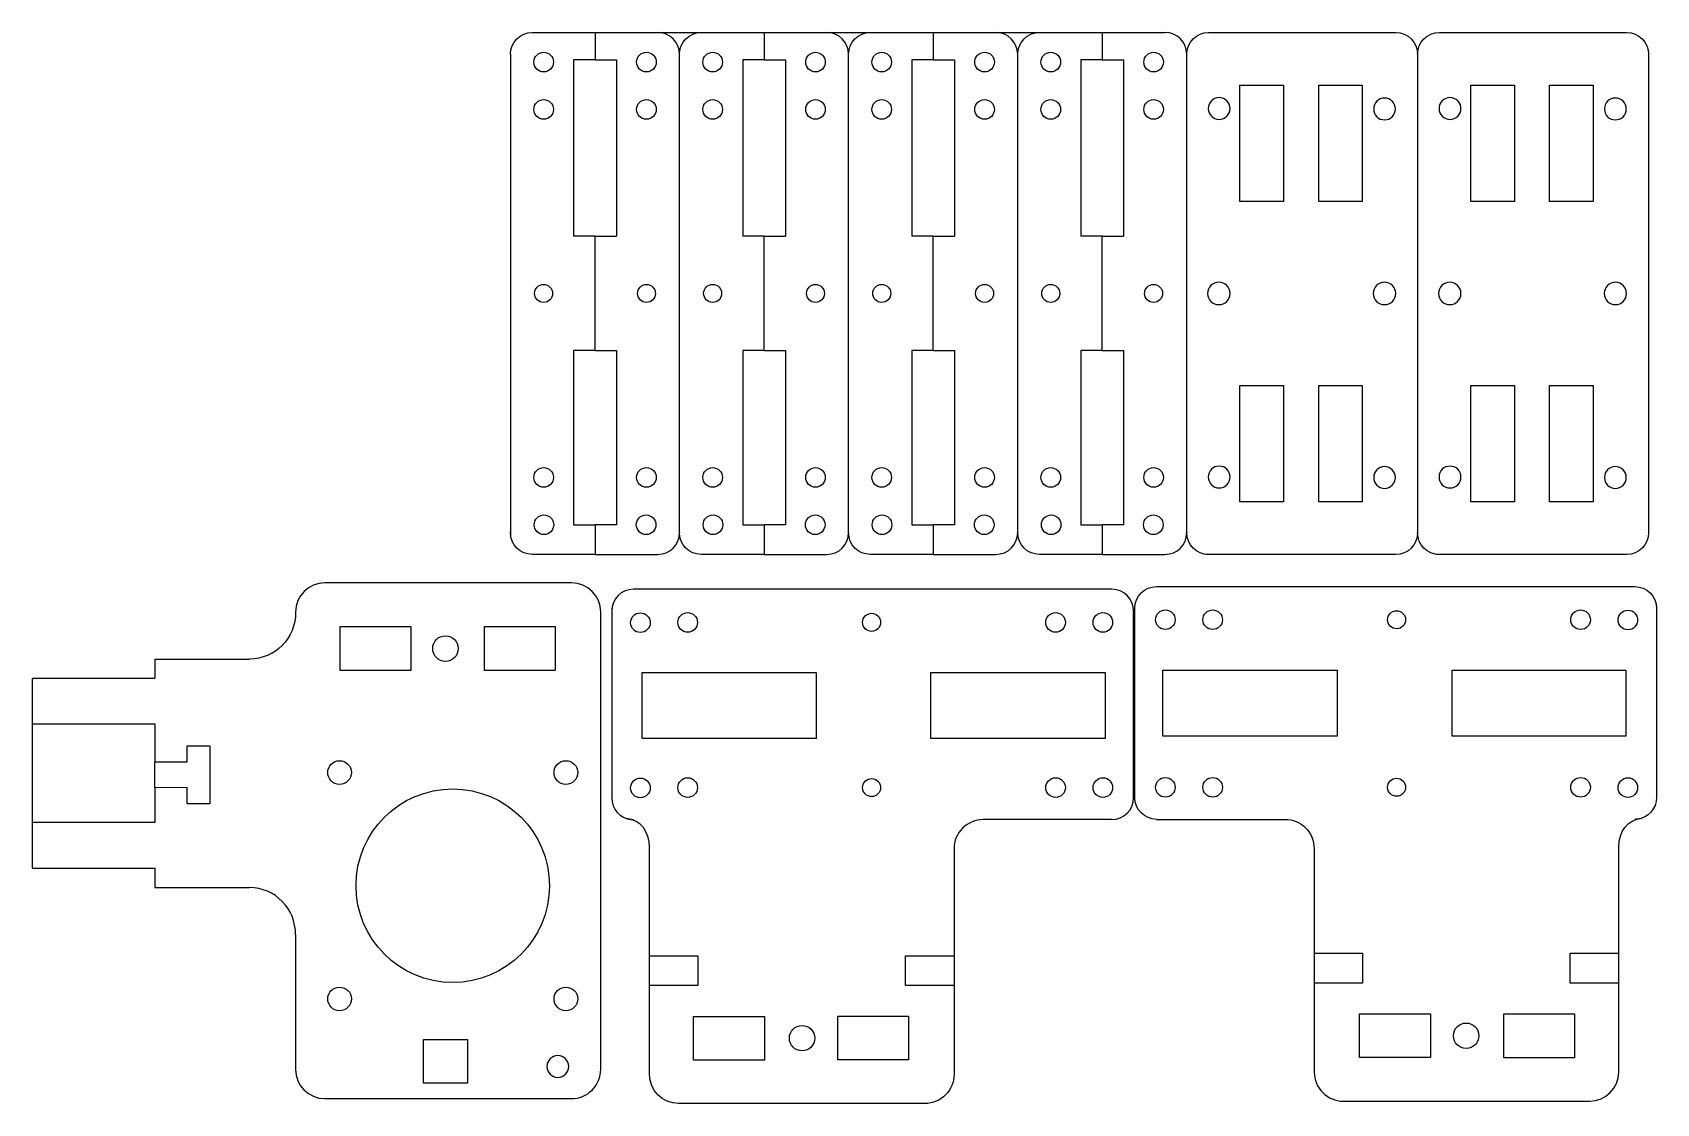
# Model space of a CAD drawing. Extents: x -419 to 481, y -215 to 497.
# Drawn here: x -411.6 to -188, y -6.9 to 140.5 of the extents above; entities that cross this region are included whole.
import ezdxf

# ---------------------------------------------------------------- set-up
doc = ezdxf.new("R2010")
doc.units = 0
doc.header["$MEASUREMENT"] = 0
doc.layers.add('LAYER_1_0', color=160, linetype='Continuous')

# ---------------------------------------------------------------- blocks, each defined once
blk = doc.blocks.new('AI9-BLK48')
at = {"layer": 'LAYER_1_0', "color": 1}
blk.add_open_spline([(1.54, 0), (1.54, -0.85), (0.85, -1.54), (0, -1.54), (-0.85, -1.54), (-1.54, -0.85), (-1.54, 0), (-1.54, 0.85), (-0.85, 1.54), (0, 1.54), (0.85, 1.54), (1.54, 0.85), (1.54, 0), (1.54, 0), (1.54, 0), (1.54, 0)], degree=3, knots=[0, 0, 0, 0, 1, 1, 1, 2, 2, 2, 3, 3, 3, 4, 4, 4, 5, 5, 5, 5], dxfattribs=at)
blk = doc.blocks.new('AI9-BLK47')
at = {"layer": 'LAYER_1_0', "color": 1}
blk.add_open_spline([(1.54, 0), (1.54, -0.85), (0.85, -1.54), (0, -1.54), (-0.85, -1.54), (-1.54, -0.85), (-1.54, 0), (-1.54, 0.85), (-0.85, 1.54), (0, 1.54), (0.85, 1.54), (1.54, 0.85), (1.54, 0), (1.54, 0), (1.54, 0), (1.54, 0)], degree=3, knots=[0, 0, 0, 0, 1, 1, 1, 2, 2, 2, 3, 3, 3, 4, 4, 4, 5, 5, 5, 5], dxfattribs=at)
blk = doc.blocks.new('AI9-BLK46')
at = {"layer": 'LAYER_1_0', "color": 1}
blk.add_open_spline([(1.5, 0), (1.5, -0.83), (0.83, -1.5), (0, -1.5), (-0.83, -1.5), (-1.5, -0.83), (-1.5, 0), (-1.5, 0.83), (-0.83, 1.5), (0, 1.5), (0.83, 1.5), (1.5, 0.83), (1.5, 0), (1.5, 0), (1.5, 0), (1.5, 0)], degree=3, knots=[0, 0, 0, 0, 1, 1, 1, 2, 2, 2, 3, 3, 3, 4, 4, 4, 5, 5, 5, 5], dxfattribs=at)
blk = doc.blocks.new('AI9-BLK45')
at = {"layer": 'LAYER_1_0', "color": 1}
blk.add_open_spline([(1.5, 0), (1.5, -0.83), (0.83, -1.5), (0, -1.5), (-0.83, -1.5), (-1.5, -0.83), (-1.5, 0), (-1.5, 0.83), (-0.83, 1.5), (0, 1.5), (0.83, 1.5), (1.5, 0.83), (1.5, 0), (1.5, 0), (1.5, 0), (1.5, 0)], degree=3, knots=[0, 0, 0, 0, 1, 1, 1, 2, 2, 2, 3, 3, 3, 4, 4, 4, 5, 5, 5, 5], dxfattribs=at)
blk = doc.blocks.new('AI9-BLK44')
at = {"layer": 'LAYER_1_0', "color": 1}
blk.add_open_spline([(1.5, 0), (1.5, -0.83), (0.83, -1.5), (0, -1.5), (-0.83, -1.5), (-1.5, -0.83), (-1.5, 0), (-1.5, 0.83), (-0.83, 1.5), (0, 1.5), (0.83, 1.5), (1.5, 0.83), (1.5, 0), (1.5, 0), (1.5, 0), (1.5, 0)], degree=3, knots=[0, 0, 0, 0, 1, 1, 1, 2, 2, 2, 3, 3, 3, 4, 4, 4, 5, 5, 5, 5], dxfattribs=at)
blk = doc.blocks.new('AI9-BLK43')
at = {"layer": 'LAYER_1_0', "color": 1}
blk.add_open_spline([(1.5, 0), (1.5, -0.83), (0.83, -1.5), (0, -1.5), (-0.83, -1.5), (-1.5, -0.83), (-1.5, 0), (-1.5, 0.83), (-0.83, 1.5), (0, 1.5), (0.83, 1.5), (1.5, 0.83), (1.5, 0), (1.5, 0), (1.5, 0), (1.5, 0)], degree=3, knots=[0, 0, 0, 0, 1, 1, 1, 2, 2, 2, 3, 3, 3, 4, 4, 4, 5, 5, 5, 5], dxfattribs=at)
blk = doc.blocks.new('AI9-BLK42')
at = {"layer": 'LAYER_1_0', "color": 1}
blk.add_open_spline([(1.54, 0), (1.54, -0.85), (0.85, -1.54), (0, -1.54), (-0.85, -1.54), (-1.54, -0.85), (-1.54, 0), (-1.54, 0.85), (-0.85, 1.54), (0, 1.54), (0.85, 1.54), (1.54, 0.85), (1.54, 0), (1.54, 0), (1.54, 0), (1.54, 0)], degree=3, knots=[0, 0, 0, 0, 1, 1, 1, 2, 2, 2, 3, 3, 3, 4, 4, 4, 5, 5, 5, 5], dxfattribs=at)
blk = doc.blocks.new('AI9-BLK41')
at = {"layer": 'LAYER_1_0', "color": 1}
blk.add_open_spline([(1.54, 0), (1.54, -0.85), (0.85, -1.54), (0, -1.54), (-0.85, -1.54), (-1.54, -0.85), (-1.54, 0), (-1.54, 0.85), (-0.85, 1.54), (0, 1.54), (0.85, 1.54), (1.54, 0.85), (1.54, 0), (1.54, 0), (1.54, 0), (1.54, 0)], degree=3, knots=[0, 0, 0, 0, 1, 1, 1, 2, 2, 2, 3, 3, 3, 4, 4, 4, 5, 5, 5, 5], dxfattribs=at)
blk = doc.blocks.new('AI9-BLK40')
at = {"layer": 'LAYER_1_0', "color": 1}
blk.add_open_spline([(1.5, 0), (1.5, -0.83), (0.83, -1.5), (0, -1.5), (-0.83, -1.5), (-1.5, -0.83), (-1.5, 0), (-1.5, 0.83), (-0.83, 1.5), (0, 1.5), (0.83, 1.5), (1.5, 0.83), (1.5, 0), (1.5, 0), (1.5, 0), (1.5, 0)], degree=3, knots=[0, 0, 0, 0, 1, 1, 1, 2, 2, 2, 3, 3, 3, 4, 4, 4, 5, 5, 5, 5], dxfattribs=at)
blk = doc.blocks.new('AI9-BLK39')
at = {"layer": 'LAYER_1_0', "color": 1}
blk.add_open_spline([(1.5, 0), (1.5, -0.83), (0.83, -1.5), (0, -1.5), (-0.83, -1.5), (-1.5, -0.83), (-1.5, 0), (-1.5, 0.83), (-0.83, 1.5), (0, 1.5), (0.83, 1.5), (1.5, 0.83), (1.5, 0), (1.5, 0), (1.5, 0), (1.5, 0)], degree=3, knots=[0, 0, 0, 0, 1, 1, 1, 2, 2, 2, 3, 3, 3, 4, 4, 4, 5, 5, 5, 5], dxfattribs=at)
blk = doc.blocks.new('AI9-BLK38')
at = {"layer": 'LAYER_1_0', "color": 1}
blk.add_open_spline([(1.5, 0), (1.5, -0.83), (0.83, -1.5), (0, -1.5), (-0.83, -1.5), (-1.5, -0.83), (-1.5, 0), (-1.5, 0.83), (-0.83, 1.5), (0, 1.5), (0.83, 1.5), (1.5, 0.83), (1.5, 0), (1.5, 0), (1.5, 0), (1.5, 0)], degree=3, knots=[0, 0, 0, 0, 1, 1, 1, 2, 2, 2, 3, 3, 3, 4, 4, 4, 5, 5, 5, 5], dxfattribs=at)
blk = doc.blocks.new('AI9-BLK37')
at = {"layer": 'LAYER_1_0', "color": 1}
blk.add_open_spline([(1.5, 0), (1.5, -0.83), (0.83, -1.5), (0, -1.5), (-0.83, -1.5), (-1.5, -0.83), (-1.5, 0), (-1.5, 0.83), (-0.83, 1.5), (0, 1.5), (0.83, 1.5), (1.5, 0.83), (1.5, 0), (1.5, 0), (1.5, 0), (1.5, 0)], degree=3, knots=[0, 0, 0, 0, 1, 1, 1, 2, 2, 2, 3, 3, 3, 4, 4, 4, 5, 5, 5, 5], dxfattribs=at)

msp = doc.modelspace()

# ---------------------------------------------------------------- linework, layer by layer
at = {"layer": 'LAYER_1_0', "color": 7}
for p, q in [((-342.77, 140.48), (-255.65, 140.48)), ((-345.76, 137.51), (-345.77, 71.35)), ((-252.65, 71.64), (-252.65, 137.48)), ((-220.86, 137.48), (-220.86, 71.63)), ((-189.07, 137.48), (-189.07, 71.63)), ((-334.13, 112.46), (-337.07, 112.46)), ((-334.13, 112.46), (-331.18, 112.46)), ((-334.13, 96.72), (-334.13, 112.46)), ((-310.85, 112.46), (-313.79, 112.46)), ((-310.85, 112.46), (-307.91, 112.46)), ((-310.85, 96.72), (-310.85, 112.46)), ((-287.57, 112.46), (-290.51, 112.46)), ((-287.57, 112.46), (-284.63, 112.46)), ((-287.57, 96.72), (-287.57, 112.46)), ((-264.29, 112.46), (-267.23, 112.46)), ((-264.29, 112.46), (-261.35, 112.46)), ((-264.29, 96.72), (-264.29, 112.46)), ((-334.13, 96.72), (-337.07, 96.72)), ((-337.07, 96.72), (-337.07, 72.72)), ((-334.13, 96.72), (-331.18, 96.72)), ((-310.85, 96.72), (-313.79, 96.72)), ((-313.79, 96.72), (-313.79, 72.72)), ((-310.85, 96.72), (-307.91, 96.72)), ((-287.57, 96.72), (-290.51, 96.72)), ((-290.51, 96.72), (-290.51, 72.72)), ((-287.57, 96.72), (-284.63, 96.72)), ((-264.29, 96.72), (-267.23, 96.72)), ((-267.23, 96.72), (-267.23, 72.72)), ((-264.29, 96.72), (-261.35, 96.72)), ((-337.07, 72.72), (-334.13, 72.72)), ((-313.79, 72.72), (-310.85, 72.72)), ((-290.51, 72.72), (-287.57, 72.72)), ((-267.23, 72.72), (-264.29, 72.72)), ((-337.37, 64.73), (-371.33, 64.73)), ((-375.35, 60.71), (-375.35, 60.41)), ((-333.35, -2.25), (-333.35, 60.71)), ((-394.73, 54.23), (-394.73, 51.59)), ((-394.72, 54.23), (-381.72, 54.23)), ((-394.73, 51.55), (-411.59, 51.55)), ((-411.59, 25.45), (-411.59, 51.55)), ((-394.73, 36.53), (-394.73, 40.09)), ((-262.99, 32.13), (-280.69, 32.13)), ((-256.8, 32.17), (-239.11, 32.17)), ((-411.59, 25.45), (-394.73, 25.45)), ((-394.73, 25.45), (-394.73, 22.77)), ((-394.73, 22.77), (-381.73, 22.77))]:
    msp.add_line(p, q, dxfattribs=at)
at = {"layer": 'LAYER_1_0', "color": 1}
for p, q in [((-303.62, 43.29), (-303.62, 52.4)), ((-287.88, 43.29), (-287.88, 52.4)), ((-231.92, 52.72), (-231.92, 43.61)), ((-216.17, 52.72), (-216.17, 43.61))]:
    msp.add_line(p, q, dxfattribs=at)
at = {"layer": 'LAYER_1_0', "color": 7}
for points in [[(-334.13, 140.48), (-334.13, 136.71), (-331.18, 136.71), (-331.18, 112.46)], [(-310.85, 140.48), (-310.85, 136.71), (-307.91, 136.71), (-307.91, 112.46)], [(-287.57, 140.48), (-287.57, 136.71), (-284.63, 136.71), (-284.63, 112.46)], [(-264.29, 140.48), (-264.29, 136.71), (-261.35, 136.71), (-261.35, 112.46)], [(-334.13, 136.71), (-337.07, 136.71), (-337.07, 112.46)], [(-310.85, 136.71), (-313.79, 136.71), (-313.79, 112.46)], [(-287.57, 136.71), (-290.51, 136.71), (-290.51, 112.46)], [(-264.29, 136.71), (-267.23, 136.71), (-267.23, 112.46)], [(-411.59, 45.3), (-394.73, 45.3), (-394.73, 40.09), (-390.3, 40.09), (-390.3, 42.31), (-387.16, 42.31), (-387.16, 34.31), (-390.3, 34.31), (-390.3, 36.54), (-394.73, 36.53), (-394.73, 31.74), (-411.59, 31.74)]]:
    msp.add_lwpolyline(points, dxfattribs=at)
at = {"layer": 'LAYER_1_0', "color": 1}
for points in [[(-245.33, 117.22), (-245.33, 133.22), (-239.33, 133.22), (-239.33, 117.22), (-245.33, 117.22)], [(-234.48, 117.22), (-234.48, 133.22), (-228.48, 133.22), (-228.48, 117.22), (-234.48, 117.22)], [(-213.54, 117.22), (-213.54, 133.22), (-207.54, 133.22), (-207.54, 117.22), (-213.54, 117.22)], [(-202.69, 117.22), (-202.69, 133.22), (-196.69, 133.22), (-196.69, 117.22), (-202.69, 117.22)], [(-245.33, 75.89), (-245.33, 91.89), (-239.33, 91.89), (-239.33, 75.89), (-245.33, 75.89)], [(-234.48, 75.89), (-234.48, 91.89), (-228.48, 91.89), (-228.48, 75.89), (-234.48, 75.89)], [(-213.54, 75.89), (-213.54, 91.89), (-207.54, 91.89), (-207.54, 75.89), (-213.54, 75.89)], [(-202.69, 75.89), (-202.69, 91.89), (-196.69, 91.89), (-196.69, 75.89), (-202.69, 75.89)], [(-303.62, 43.29), (-327.62, 43.29), (-327.62, 52.4), (-303.71, 52.4)], [(-287.93, 52.4), (-263.88, 52.4), (-263.88, 43.29), (-287.88, 43.29)], [(-231.92, 43.61), (-255.92, 43.61), (-255.92, 52.72), (-231.86, 52.72)], [(-216.08, 52.72), (-192.17, 52.72), (-192.17, 43.61), (-216.17, 43.61)], [(-235.1, 13.73), (-228.43, 13.73), (-228.43, 9.62), (-235.1, 9.62)], [(-193.16, 9.62), (-199.84, 9.62), (-199.84, 13.73), (-193.16, 13.73)], [(-326.63, 13.4), (-319.95, 13.4), (-319.95, 9.3), (-326.63, 9.3)], [(-284.69, 9.3), (-291.36, 9.3), (-291.36, 13.4), (-284.69, 13.4)]]:
    msp.add_lwpolyline(points, dxfattribs=at)
for points in [[(-369.2, 58.7), (-359.5, 58.7), (-359.5, 52.67), (-369.2, 52.67)], [(-349.34, 58.7), (-339.63, 58.7), (-339.63, 52.67), (-349.34, 52.67)], [(-310.81, 5.05), (-310.81, -0.99), (-320.55, -0.99), (-320.55, 5.05)], [(-290.95, 5.09), (-290.95, -0.95), (-300.69, -0.95), (-300.69, 5.09)], [(-219.1, 5.42), (-219.1, -0.62), (-228.84, -0.62), (-228.84, 5.42)], [(-199.24, 5.38), (-199.24, -0.67), (-208.98, -0.67), (-208.98, 5.38)], [(-357.73, 1.87), (-351.7, 1.87), (-351.7, -4.16), (-357.73, -4.16)]]:
    msp.add_lwpolyline(points, close=True, dxfattribs=at)
for centre, radius in [((-341.2, 136.4), 1.35), ((-327.05, 136.4), 1.35), ((-317.93, 136.4), 1.35), ((-303.77, 136.4), 1.35), ((-294.65, 136.4), 1.35), ((-280.49, 136.4), 1.35), ((-271.37, 136.4), 1.35), ((-257.21, 136.4), 1.35), ((-341.2, 129.89), 1.35), ((-327.05, 129.89), 1.35), ((-317.93, 129.89), 1.35), ((-303.77, 129.89), 1.35), ((-294.65, 129.89), 1.35), ((-280.49, 129.89), 1.35), ((-271.37, 129.89), 1.35), ((-257.21, 129.89), 1.35), ((-341.21, 104.56), 1.24), ((-327.04, 104.56), 1.24), ((-317.93, 104.56), 1.24), ((-303.77, 104.56), 1.24), ((-294.65, 104.56), 1.24), ((-280.49, 104.56), 1.24), ((-271.37, 104.56), 1.24), ((-257.21, 104.56), 1.24), ((-341.2, 79.23), 1.35), ((-327.05, 79.23), 1.35), ((-317.93, 79.23), 1.35), ((-303.77, 79.23), 1.35), ((-294.65, 79.23), 1.35), ((-280.49, 79.23), 1.35), ((-271.37, 79.23), 1.35), ((-257.21, 79.23), 1.35), ((-341.16, 72.72), 1.35), ((-327.09, 72.72), 1.35), ((-317.88, 72.72), 1.35), ((-303.81, 72.72), 1.35), ((-294.61, 72.72), 1.35), ((-280.53, 72.72), 1.35), ((-271.32, 72.72), 1.35), ((-257.25, 72.72), 1.35), ((-327.88, 59.24), 1.35), ((-321.37, 59.28), 1.35), ((-296.04, 59.29), 1.24), ((-270.71, 59.28), 1.35), ((-264.2, 59.28), 1.35), ((-255.59, 59.65), 1.35), ((-249.08, 59.65), 1.35), ((-223.75, 59.65), 1.24), ((-198.42, 59.65), 1.35), ((-191.91, 59.61), 1.35), ((-354.72, 55.68), 1.76), ((-369.3, 38.61), 1.63), ((-338.14, 38.61), 1.63), ((-353.72, 23.03), 13.32), ((-327.88, 36.5), 1.35), ((-321.37, 36.54), 1.35), ((-296.04, 36.54), 1.24), ((-270.71, 36.54), 1.35), ((-264.2, 36.54), 1.35), ((-255.59, 36.58), 1.35), ((-249.08, 36.58), 1.35), ((-223.75, 36.59), 1.24), ((-198.42, 36.58), 1.35), ((-191.91, 36.54), 1.35), ((-369.3, 7.45), 1.63), ((-338.14, 7.45), 1.63), ((-305.62, 2.05), 1.75), ((-214.17, 2.38), 1.75)]:
    msp.add_circle(centre, radius, dxfattribs=at)
at = {"layer": 'LAYER_1_0', "color": 7}
for points in [[(-345.77, 137.48), (-345.77, 139.14), (-344.42, 140.48), (-342.77, 140.48)], [(-322.48, 137.48), (-322.48, 139.14), (-323.83, 140.48), (-325.48, 140.48)], [(-299.21, 137.48), (-299.21, 139.14), (-300.55, 140.48), (-302.21, 140.48)], [(-275.93, 137.48), (-275.93, 139.14), (-274.59, 140.48), (-272.93, 140.48)], [(-252.65, 137.48), (-252.65, 139.14), (-253.99, 140.48), (-255.65, 140.48)], [(-217.86, 68.63), (-219.52, 68.63), (-220.86, 69.98), (-220.86, 71.63)], [(-371.33, 64.73), (-373.55, 64.73), (-375.35, 62.93), (-375.35, 60.71)], [(-333.35, 60.71), (-333.35, 62.93), (-335.15, 64.73), (-337.37, 64.73)], [(-375.35, 60.7), (-375.35, 57.12), (-378.15, 54.23), (-381.72, 54.23)], [(-329.18, 32.15), (-329.06, 32.14), (-328.95, 32.13), (-328.83, 32.13)], [(-190.62, 32.19), (-190.73, 32.18), (-190.85, 32.17), (-190.96, 32.17)], [(-375.36, 16.31), (-375.36, 19.88), (-378.15, 22.77), (-381.73, 22.77)]]:
    msp.add_open_spline(points, degree=3, dxfattribs=at)
for points, knots in [([(-310.85, 68.64), (-310.85, 68.64), (-319.49, 68.64), (-319.49, 68.64), (-321.14, 68.64), (-322.49, 69.98), (-322.49, 71.64), (-322.49, 71.64), (-322.49, 71.63), (-322.49, 71.63), (-322.49, 71.63), (-322.49, 137.48), (-322.49, 137.48), (-322.49, 139.14), (-321.15, 140.48), (-319.49, 140.48)], [0, 0, 0, 0, 1, 1, 1, 2, 2, 2, 3, 3, 3, 4, 4, 4, 5, 5, 5, 5]), ([(-287.57, 68.64), (-287.57, 68.64), (-296.21, 68.64), (-296.21, 68.64), (-297.87, 68.64), (-299.21, 69.98), (-299.21, 71.64), (-299.21, 71.64), (-299.21, 71.63), (-299.21, 71.63), (-299.21, 71.63), (-299.21, 137.48), (-299.21, 137.48), (-299.21, 139.14), (-297.87, 140.48), (-296.21, 140.48)], [0, 0, 0, 0, 1, 1, 1, 2, 2, 2, 3, 3, 3, 4, 4, 4, 5, 5, 5, 5]), ([(-284.63, 96.72), (-284.63, 96.72), (-284.63, 72.72), (-284.63, 72.72), (-284.63, 72.72), (-287.57, 72.72), (-287.57, 72.72), (-287.57, 72.72), (-287.57, 68.64), (-287.57, 68.64), (-287.57, 68.64), (-278.93, 68.64), (-278.93, 68.64), (-277.27, 68.64), (-275.93, 69.98), (-275.93, 71.64), (-275.93, 71.64), (-275.93, 71.63), (-275.93, 71.63), (-275.93, 71.63), (-275.93, 137.48), (-275.93, 137.48), (-275.93, 139.14), (-277.27, 140.48), (-278.93, 140.48)], [0, 0, 0, 0, 1, 1, 1, 2, 2, 2, 3, 3, 3, 4, 4, 4, 5, 5, 5, 6, 6, 6, 7, 7, 7, 8, 8, 8, 8]), ([(-249.65, 68.63), (-251.31, 68.63), (-252.65, 69.98), (-252.65, 71.63), (-252.65, 71.63), (-252.65, 137.48), (-252.65, 137.48), (-252.65, 139.14), (-251.31, 140.48), (-249.65, 140.48), (-249.65, 140.48), (-223.86, 140.48), (-223.86, 140.48), (-222.2, 140.48), (-220.86, 139.14), (-220.86, 137.48), (-220.86, 137.48), (-220.86, 137.48), (-220.86, 137.48)], [0, 0, 0, 0, 1, 1, 1, 2, 2, 2, 3, 3, 3, 4, 4, 4, 5, 5, 5, 6, 6, 6, 6]), ([(-220.86, 137.48), (-220.86, 139.14), (-219.52, 140.48), (-217.86, 140.48), (-217.86, 140.48), (-192.07, 140.48), (-192.07, 140.48), (-190.41, 140.48), (-189.07, 139.14), (-189.07, 137.48), (-189.07, 137.48), (-189.07, 137.48), (-189.07, 137.48)], [0, 0, 0, 0, 1, 1, 1, 2, 2, 2, 3, 3, 3, 4, 4, 4, 4]), ([(-331.18, 96.72), (-331.18, 96.72), (-331.18, 72.72), (-331.18, 72.72), (-331.18, 72.72), (-334.13, 72.72), (-334.13, 72.72), (-334.13, 72.72), (-334.13, 68.64), (-334.13, 68.64), (-334.13, 68.64), (-325.49, 68.64), (-325.49, 68.64), (-323.83, 68.64), (-322.49, 69.98), (-322.49, 71.64), (-322.49, 71.64), (-322.49, 71.63), (-322.49, 71.63)], [0, 0, 0, 0, 1, 1, 1, 2, 2, 2, 3, 3, 3, 4, 4, 4, 5, 5, 5, 6, 6, 6, 6]), ([(-307.91, 96.72), (-307.91, 96.72), (-307.91, 72.72), (-307.91, 72.72), (-307.91, 72.72), (-310.85, 72.72), (-310.85, 72.72), (-310.85, 72.72), (-310.85, 68.64), (-310.85, 68.64), (-310.85, 68.64), (-302.21, 68.64), (-302.21, 68.64), (-300.55, 68.64), (-299.21, 69.98), (-299.21, 71.64), (-299.21, 71.64), (-299.21, 71.63), (-299.21, 71.63)], [0, 0, 0, 0, 1, 1, 1, 2, 2, 2, 3, 3, 3, 4, 4, 4, 5, 5, 5, 6, 6, 6, 6]), ([(-261.35, 96.72), (-261.35, 96.72), (-261.35, 72.72), (-261.35, 72.72), (-261.35, 72.72), (-264.29, 72.72), (-264.29, 72.72), (-264.29, 72.72), (-264.29, 68.64), (-264.29, 68.64), (-264.29, 68.64), (-255.65, 68.64), (-255.65, 68.64), (-253.99, 68.64), (-252.65, 69.98), (-252.65, 71.64), (-252.65, 71.64), (-252.65, 71.63), (-252.65, 71.63)], [0, 0, 0, 0, 1, 1, 1, 2, 2, 2, 3, 3, 3, 4, 4, 4, 5, 5, 5, 6, 6, 6, 6]), ([(-334.13, 68.64), (-334.13, 68.64), (-342.76, 68.64), (-342.76, 68.64), (-344.42, 68.64), (-345.76, 69.98), (-345.76, 71.64), (-345.76, 71.64), (-345.76, 71.63), (-345.76, 71.63)], [0, 0, 0, 0, 1, 1, 1, 2, 2, 2, 3, 3, 3, 3]), ([(-264.29, 68.64), (-264.29, 68.64), (-272.93, 68.64), (-272.93, 68.64), (-274.58, 68.64), (-275.93, 69.98), (-275.93, 71.64)], [0, 0, 0, 0, 1, 1, 1, 2, 2, 2, 2]), ([(-220.86, 71.63), (-220.86, 69.98), (-222.2, 68.63), (-223.86, 68.63), (-223.86, 68.63), (-250.04, 68.63), (-250.04, 68.63)], [0, 0, 0, 0, 1, 1, 1, 2, 2, 2, 2]), ([(-189.07, 71.63), (-189.07, 69.98), (-190.42, 68.63), (-192.07, 68.63), (-192.07, 68.63), (-218.25, 68.63), (-218.25, 68.63)], [0, 0, 0, 0, 1, 1, 1, 2, 2, 2, 2]), ([(-262.98, 32.13), (-261.33, 32.13), (-259.98, 33.47), (-259.98, 35.13), (-259.98, 35.13), (-259.98, 60.84), (-259.98, 60.84), (-259.98, 62.5), (-261.33, 63.84), (-262.98, 63.84), (-262.98, 63.84), (-328.83, 63.84), (-328.83, 63.84), (-330.49, 63.84), (-331.83, 62.5), (-331.83, 60.84)], [0, 0, 0, 0, 1, 1, 1, 2, 2, 2, 3, 3, 3, 4, 4, 4, 5, 5, 5, 5]), ([(-256.81, 32.17), (-258.46, 32.17), (-259.81, 33.51), (-259.81, 35.17), (-259.81, 35.17), (-259.81, 61.21), (-259.81, 61.21), (-259.81, 62.87), (-258.46, 64.21), (-256.81, 64.21), (-256.81, 64.21), (-190.96, 64.21), (-190.96, 64.21), (-190.96, 64.21), (-190.96, 64.21), (-190.96, 64.21), (-189.31, 64.21), (-187.96, 62.87), (-187.96, 61.21)], [0, 0, 0, 0, 1, 1, 1, 2, 2, 2, 3, 3, 3, 4, 4, 4, 5, 5, 5, 6, 6, 6, 6]), ([(-331.83, 61.23), (-331.83, 61.23), (-331.83, 35.13), (-331.83, 35.13), (-331.83, 33.59), (-330.67, 32.32), (-329.18, 32.15)], [0, 0, 0, 0, 1, 1, 1, 2, 2, 2, 2]), ([(-187.96, 61.6), (-187.96, 61.6), (-187.96, 35.17), (-187.96, 35.17), (-187.96, 33.63), (-189.12, 32.36), (-190.62, 32.19)], [0, 0, 0, 0, 1, 1, 1, 2, 2, 2, 2]), ([(-280.69, 32.13), (-281.75, 32.13), (-282.76, 31.71), (-283.51, 30.95), (-284.26, 30.21), (-284.69, 29.19), (-284.69, 28.13), (-284.69, 28.13), (-284.69, -2.94), (-284.69, -2.94), (-284.69, -4), (-285.11, -5.02), (-285.86, -5.77), (-286.61, -6.52), (-287.63, -6.94), (-288.69, -6.94), (-288.69, -6.94), (-322.63, -6.94), (-322.63, -6.94), (-324.84, -6.94), (-326.63, -5.15), (-326.63, -2.94), (-326.63, -2.94), (-326.63, 28.36), (-326.63, 28.36), (-326.63, 28.36), (-326.62, 28.36), (-326.62, 28.36), (-326.62, 28.36), (-326.62, 28.36), (-326.62, 28.36), (-326.64, 30.42), (-327.81, 32.1), (-329.82, 32.3)], [0, 0, 0, 0, 1, 1, 1, 2, 2, 2, 3, 3, 3, 4, 4, 4, 5, 5, 5, 6, 6, 6, 7, 7, 7, 8, 8, 8, 9, 9, 9, 10, 10, 10, 11, 11, 11, 11]), ([(-239.11, 32.17), (-238.05, 32.17), (-237.03, 31.75), (-236.28, 31), (-235.53, 30.25), (-235.11, 29.23), (-235.11, 28.17), (-235.11, 28.17), (-235.1, -2.61), (-235.1, -2.61), (-235.1, -3.68), (-234.68, -4.69), (-233.93, -5.44), (-233.18, -6.2), (-232.16, -6.62), (-231.1, -6.62), (-231.1, -6.62), (-197.16, -6.61), (-197.16, -6.61), (-194.95, -6.61), (-193.16, -4.82), (-193.16, -2.61), (-193.16, -2.61), (-193.17, 28.4), (-193.17, 28.4), (-193.17, 28.4), (-193.17, 28.4), (-193.17, 28.4), (-193.17, 28.4), (-193.17, 28.4), (-193.17, 28.4), (-193.15, 30.46), (-191.98, 32.15), (-189.97, 32.34)], [0, 0, 0, 0, 1, 1, 1, 2, 2, 2, 3, 3, 3, 4, 4, 4, 5, 5, 5, 6, 6, 6, 7, 7, 7, 8, 8, 8, 9, 9, 9, 10, 10, 10, 11, 11, 11, 11]), ([(-375.35, 16.31), (-375.35, 16.31), (-375.35, -2.25), (-375.35, -2.25), (-375.35, -4.47), (-373.55, -6.27), (-371.33, -6.27), (-371.33, -6.27), (-337.37, -6.27), (-337.37, -6.27), (-336.3, -6.27), (-335.28, -5.85), (-334.53, -5.09), (-333.77, -4.34), (-333.35, -3.32), (-333.35, -2.25)], [0, 0, 0, 0, 1, 1, 1, 2, 2, 2, 3, 3, 3, 4, 4, 4, 5, 5, 5, 5])]:
    msp.add_open_spline(points, degree=3, knots=knots, dxfattribs=at)
at = {"layer": 'LAYER_1_0', "color": 1}
msp.add_open_spline([(-339.25, -0.35), (-338.43, -0.35), (-337.75, -1.02), (-337.75, -1.85), (-337.75, -2.68), (-338.43, -3.35), (-339.25, -3.35), (-340.08, -3.35), (-340.75, -2.68), (-340.75, -1.85), (-340.75, -1.02), (-340.08, -0.35), (-339.25, -0.35), (-339.25, -0.35), (-339.25, -0.35), (-339.25, -0.35)], degree=3, knots=[0, 0, 0, 0, 1, 1, 1, 2, 2, 2, 3, 3, 3, 4, 4, 4, 5, 5, 5, 5], dxfattribs=at)

# ---------------------------------------------------------------- block references
at = {"layer": 'LAYER_1_0', "color": 7}
for name, p in [('AI9-BLK45', (-248.19, 130.01)), ('AI9-BLK46', (-225.41, 129.95)), ('AI9-BLK39', (-216.4, 130.01)), ('AI9-BLK40', (-193.63, 129.95)), ('AI9-BLK48', (-248.23, 104.56)), ('AI9-BLK47', (-225.42, 104.56)), ('AI9-BLK42', (-216.44, 104.56)), ('AI9-BLK41', (-193.63, 104.56)), ('AI9-BLK43', (-248.19, 79.29)), ('AI9-BLK44', (-225.41, 79.23)), ('AI9-BLK37', (-216.4, 79.29)), ('AI9-BLK38', (-193.63, 79.23))]:
    msp.add_blockref(name, p, dxfattribs=at)

doc.saveas('drawing.dxf')
